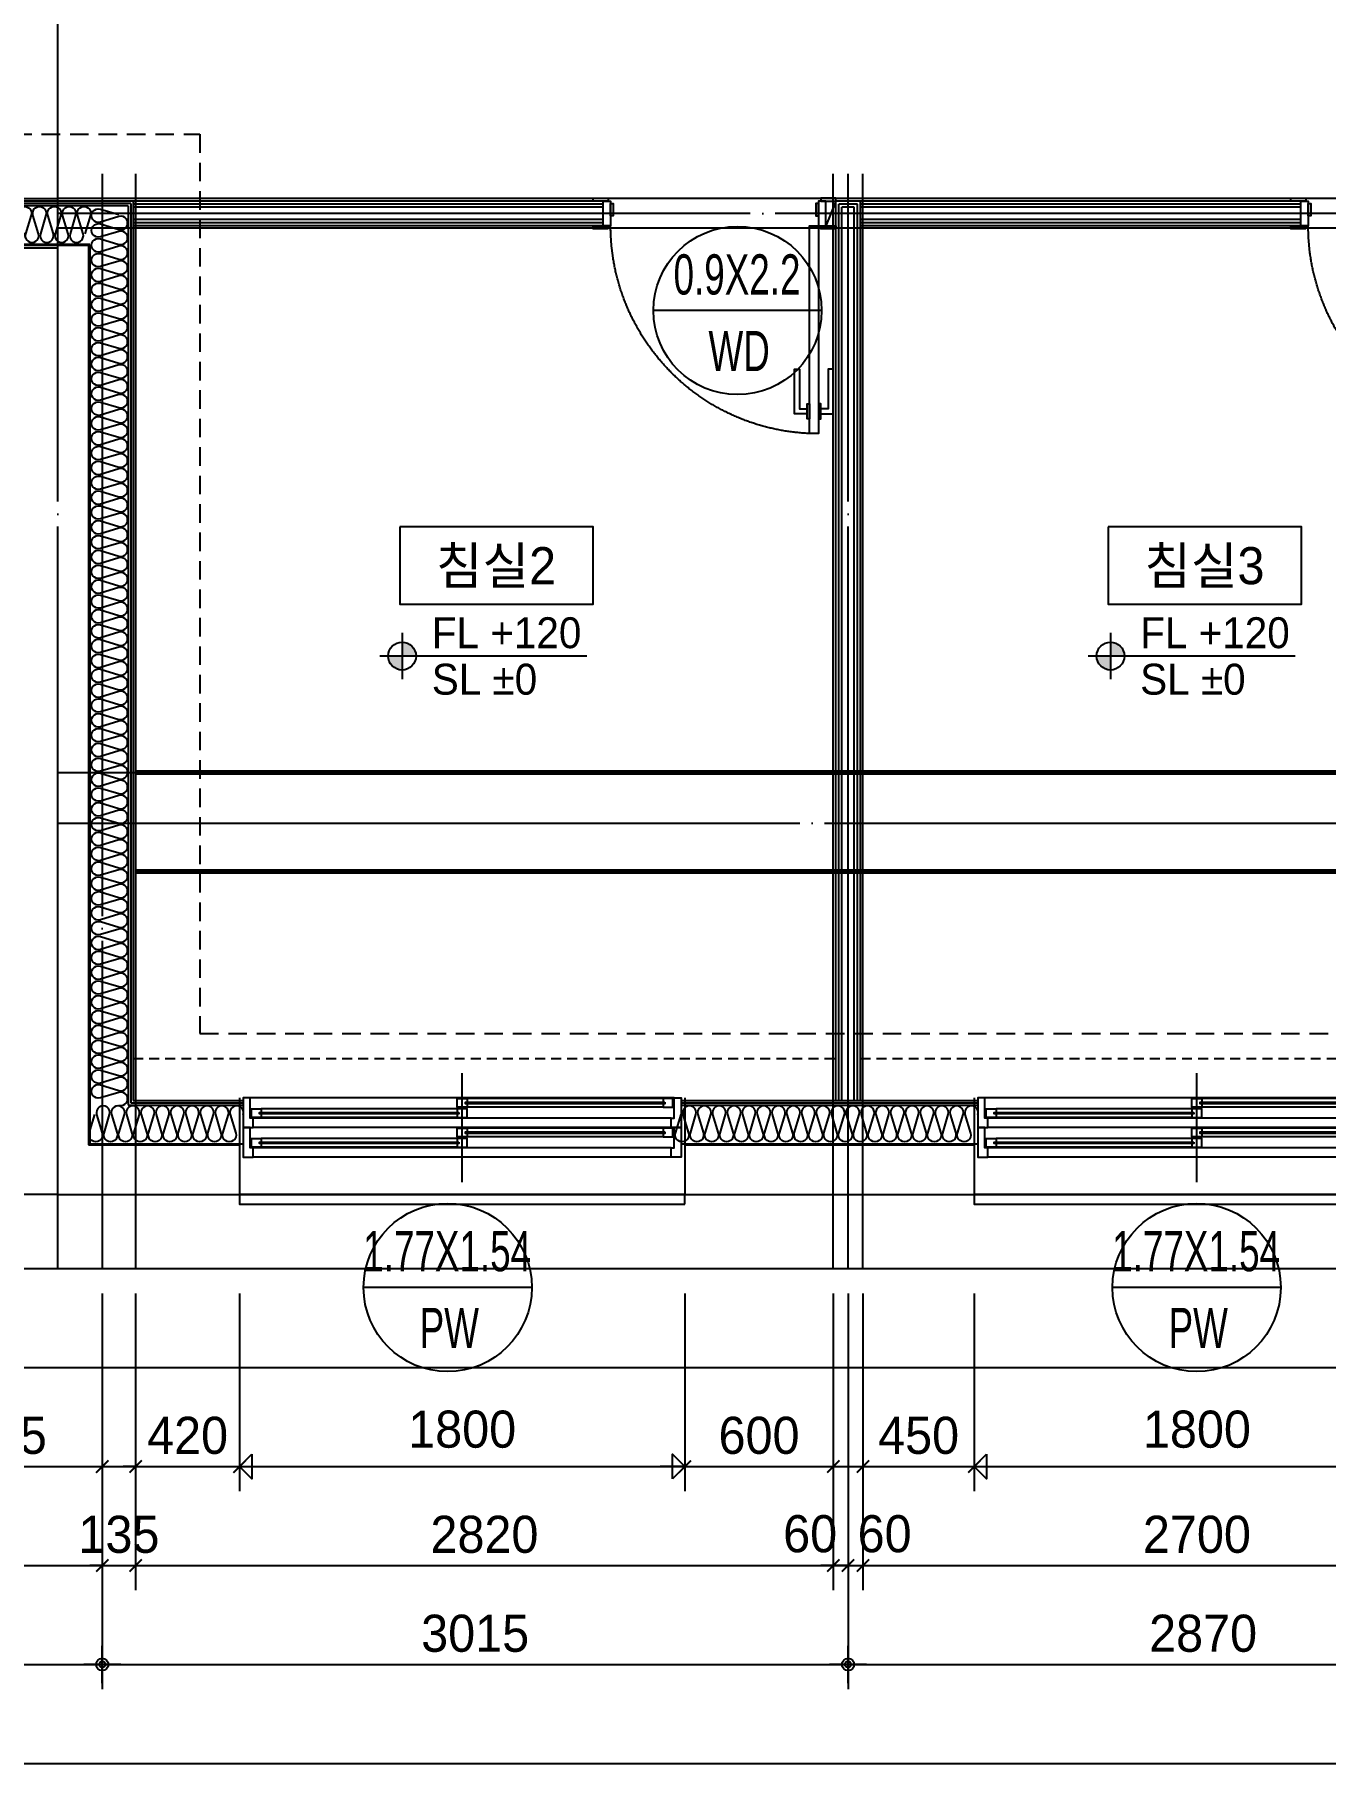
# Model space of a CAD drawing. Header units: millimetres. Extents: x -24416 to 92204, y -190080 to 23760.
# Drawn here: x 69372 to 74590, y -183258 to -176270 of the extents above; entities that cross this region are included whole.
import ezdxf
from ezdxf.enums import TextEntityAlignment as Align

# ---------------------------------------------------------------- set-up
doc = ezdxf.new("R2010")
doc.units = ezdxf.units.MM
doc.header["$LTSCALE"] = 50
for name, pattern in [('AUDIT_D_220706163347-0', [0]), ('CEN', [62, 60, -1, 0, -1]), ('H', [1.3, 0.8, -0.5]), ('HID', [2.3, 1.5, -0.8]), ('HIDDEN', [9.525, 6.35, -3.175]), ('평면도(기준)$0$CENTER2', [16.25, 15, -0.5, 0.25, -0.5])]:
    doc.linetypes.add(name, pattern=pattern)
doc.layers.get('defpoints').update_dxf_attribs({"color": 139})
for name, color, linetype in [('A-레벨', 7, 'AUDIT_D_220706163347-0'), ('A-창호부호', 4, 'Continuous'), ('AA-XXXX-DIMS', 7, 'Continuous'), ('ARDM', 7, 'Continuous'), ('CEN_CON', 1, 'CEN'), ('CEN_WALL', 12, 'CEN'), ('CONC', 2, 'Continuous'), ('dan1', 7, 'HID'), ('DIM', 7, 'AUDIT_D_220706163347-0'), ('ELE3_CON', 7, 'Continuous'), ('INS', 8, 'Continuous'), ('INSUL', 8, 'Continuous'), ('SINA-F-FRAME', 4, 'Continuous'), ('WAL_DRY', 7, 'Continuous'), ('WIN', 4, 'Continuous'), ('X - 단위세대$0$ETC', 6, 'Continuous'), ('실명', 3, 'AUDIT_D_220706163347-0'), ('실명박스', 7, 'AUDIT_D_220706163347-0'), ('커튼박스', 6, 'Continuous'), ('평면도(기준)$0$1.EC-F-DOOR', 4, 'Continuous'), ('평면도(기준)$0$1.EC-F-DOOR-F', 4, 'Continuous'), ('확장', 8, 'HIDDEN')]:
    doc.layers.add(name, color=color, linetype=linetype)
doc.layers.add('Defpoint', color=135, linetype='Continuous', plot=False)
doc.layers.add('MC', color=135, linetype='Continuous', plot=False)
doc.styles.add('HAUD01', font='Dotum.ttf')
doc.styles.add('맑은고딕', font='malgun.ttf', dxfattribs={"width": 0.9})
doc.dimstyles.new('DIM-50', dxfattribs={"dimscale": 50, "dimtxt": 3, "dimasz": 1, "dimexe": 2, "dimexo": 2, "dimgap": 1, "dimtad": 1, "dimdec": 0, "dimzin": 0, "dimdsep": 46, "dimtxsty": '맑은고딕', "dimblk1": 'DIMDOT', "dimblk2": 'DIMDOT', "dimsah": 1, "dimcen": 0.09, "dimdle": 2, "dimclrd": 7, "dimclre": 7, "dimclrt": 3, "dimadec": 0, "dimazin": 0, "dimtfac": 1, "dimtdec": 0, "dimtix": 1, "dimtmove": 2, "dimatfit": 3, "dimldrblk": 'DIMDOT', "dimfxl": 1, "dimtolj": 1, "dimtzin": 0, "dimarcsym": 0})
doc.dimstyles.new('MCDIM-50', dxfattribs={"dimscale": 50, "dimtxt": 3, "dimasz": 1, "dimexe": 2, "dimexo": 2, "dimgap": 1, "dimtad": 1, "dimdec": 0, "dimzin": 0, "dimdsep": 46, "dimtxsty": '맑은고딕', "dimblk1": 'ARCHTICK', "dimblk2": 'ARCHTICK', "dimsah": 1, "dimcen": 0.09, "dimdle": 2, "dimclrd": 7, "dimclre": 7, "dimclrt": 3, "dimadec": 0, "dimazin": 0, "dimtfac": 1, "dimtdec": 0, "dimtix": 1, "dimtmove": 2, "dimatfit": 3, "dimldrblk": 'ARCHTICK', "dimfxl": 1, "dimtolj": 1, "dimtzin": 0, "dimarcsym": 0})
doc.dimstyles.new('외부100-win', dxfattribs={"dimscale": 50, "dimtxt": 3, "dimasz": 1, "dimexe": 2, "dimexo": 2.5, "dimgap": 1.5, "dimtad": 1, "dimdec": 0, "dimzin": 0, "dimdsep": 46, "dimtxsty": '맑은고딕', "dimblk": 'DO2-2', "dimblk1": 'DO2-2', "dimblk2": 'DIMDOT', "dimcen": 0.09, "dimdle": 2, "dimclrd": 7, "dimclre": 7, "dimclrt": 3, "dimadec": 0, "dimazin": 0, "dimtfac": 1, "dimtdec": 0, "dimtix": 1, "dimtmove": 2, "dimatfit": 3, "dimldrblk": 'DO2-2', "dimfxl": 1, "dimtolj": 1, "dimtzin": 0, "dimarcsym": 0})

# ---------------------------------------------------------------- blocks, each defined once
blk = doc.blocks.new('WIN_이중창_1800')
at = {"layer": 'Defpoint'}
for p, q in [((-15, 240), (-15, 0)), ((1785, 240), (1785, 0))]:
    blk.add_line(p, q, dxfattribs=at)
at = {"layer": 'WIN'}
blk.add_line((885, -100), (885, 340), dxfattribs=at)
at = {"layer": 'WIN', "color": 8}
for p, q in [((1742, 240), (28, 240)), ((1697, 237), (905, 237)), ((1730, 158), (40, 158)), ((865, 196), (73, 196)), ((865, 161), (73, 161)), ((1697, 202), (905, 202)), ((1730, 120), (40, 120)), ((865, 76), (73, 76)), ((1697, 117), (905, 117)), ((1697, 82), (905, 82)), ((1730, 38), (40, 38)), ((1730, 0), (40, 0)), ((865, 41), (73, 41))]:
    blk.add_line(p, q, dxfattribs=at)
at = {"layer": 'WIN'}
for points in [[(40, 158), (28, 158), (28, 240), (0, 240), (0, 120), (40, 120), (40, 158)], [(905, 216.5), (905, 202), (865, 202), (865, 237), (905, 237), (905, 222.5)], [(1704, 222.5), (1704, 216.5), (898, 216.5), (898, 222.5), (1704, 222.5)], [(1697, 216.5), (1697, 202), (1737, 202), (1737, 237), (1697, 237), (1697, 222.5)], [(1730, 158), (1742, 158), (1742, 240), (1770, 240), (1770, 120), (1730, 120), (1730, 158)], [(73, 175.5), (73, 161), (33, 161), (33, 196), (73, 196), (73, 181.5)], [(872, 181.5), (872, 175.5), (66, 175.5), (66, 181.5), (872, 181.5)], [(865, 175.5), (865, 161), (905, 161), (905, 196), (865, 196), (865, 181.5)], [(40, 38), (28, 38), (28, 120), (0, 120), (0, 0), (40, 0), (40, 38)], [(73, 55.5), (73, 41), (33, 41), (33, 76), (73, 76), (73, 61.5)], [(905, 96.5), (905, 82), (865, 82), (865, 117), (905, 117), (905, 102.5)], [(865, 55.5), (865, 41), (905, 41), (905, 76), (865, 76), (865, 61.5)], [(1704, 102.5), (1704, 96.5), (898, 96.5), (898, 102.5), (1704, 102.5)], [(1697, 96.5), (1697, 82), (1737, 82), (1737, 117), (1697, 117), (1697, 102.5)], [(1730, 38), (1742, 38), (1742, 120), (1770, 120), (1770, 0), (1730, 0), (1730, 38)], [(872, 61.5), (872, 55.5), (66, 55.5), (66, 61.5), (872, 61.5)]]:
    blk.add_lwpolyline(points, dxfattribs=at)
blk = doc.blocks.new('insul1')
blk.add_lwpolyline([(0, 0.25, 1.344031), (0.35, 0.25), (0.2, 0.75, -1.344031), (0.55, 0.75), (0.4, 0.25)], format="xyb")
blk = doc.blocks.new('DongSinsul_1')
at = {"layer": 'INSUL'}
blk.add_lwpolyline([(0, 0.25, 1.34403), (0.35, 0.25), (0.2, 0.75, -1.34403), (0.55, 0.75), (0.4, 0.25)], format="xyb", dxfattribs=at)
blk = doc.blocks.new('A$C3C3C21E6')
at = {"layer": '평면도(기준)$0$1.EC-F-DOOR'}
blk.add_lwpolyline([(70, -210), (70, -1049.6), (106, -1049.6), (106, -210), (70, -210)], dxfattribs=at)
at = {"layer": '평면도(기준)$0$1.EC-F-DOOR', "color": 8}
for points in [[(60, -969.6), (10, -969.6), (10, -789.6), (30, -789.6), (30, -949.6), (60, -949.6)], [(116.1, -969.6), (166.1, -969.6), (166.1, -789.6), (146.1, -789.6), (146.1, -949.6), (116.1, -949.6)]]:
    blk.add_lwpolyline(points, dxfattribs=at)
for points in [[(70, -929.6), (70, -989.6), (60, -989.6), (60, -929.6)], [(106, -929.6), (106, -989.6), (116, -989.6), (116, -929.6)]]:
    blk.add_lwpolyline(points, close=True, dxfattribs=at)
at = {"layer": '평면도(기준)$0$1.EC-F-DOOR', "color": 1, "linetype": '평면도(기준)$0$CENTER2', "ltscale": 6}
blk.add_arc((69.4, -209.7), 840.6, 272.49818, 359.98243, dxfattribs=at)
at = {"layer": '평면도(기준)$0$1.EC-F-DOOR-F'}
for points in [[(60, -110), (40, -110), (0, -110), (0, -98), (60, -98)], [(40, -110), (70, -110), (70, -210), (40, -210)], [(70, -120), (80, -120), (80, -170), (70, -170)], [(910, -120), (900, -120), (900, -170), (910, -170)], [(940, -110), (910, -110), (910, -210), (940, -210)], [(920, -110), (940, -110), (980, -110), (980, -98), (920, -98)], [(0, -222), (60, -222), (60, -210), (0, -210)], [(920, -222), (980, -222), (980, -210), (920, -210)]]:
    blk.add_lwpolyline(points, close=True, dxfattribs=at)
blk = doc.blocks.new('U-131B(확장)', base_point=(284085.3, -109269.8))
at = {"layer": 'CEN_CON'}
for p, q in [((299020.3, -109569.8), (299020.3, -101894.8)), ((299020.3, -109569.8), (299020.3, -102394.8)), ((299200.3, -105144.8), (299200.3, -109569.8)), ((299020.3, -109269.8), (283785.3, -109269.8)), ((299020.3, -109269.8), (314220.3, -109269.8))]:
    blk.add_line(p, q, dxfattribs=at)
at = {"layer": 'CEN_WALL'}
for p, q in [((302215.3, -109569.8), (302215.3, -105144.8)), ((314220.3, -105304.8), (299020.3, -105304.8)), ((299020.3, -105444.8), (295665.3, -105444.8)), ((299020.3, -107769.8), (314220.3, -107769.8))]:
    blk.add_line(p, q, dxfattribs=at)
at = {"layer": 'CONC'}
for p, q in [((299145.3, -105434.8), (298425.3, -105434.8)), ((299145.3, -105434.8), (299145.3, -109069.8)), ((299145.3, -109069.8), (299755.3, -109069.8)), ((299755.3, -109069.8), (299755.3, -109269.8)), ((301555.3, -109069.8), (302725.3, -109069.8)), ((301555.3, -109069.8), (301555.3, -109269.8)), ((302725.3, -109069.8), (302725.3, -109269.8)), ((299020.3, -109269.8), (298895.3, -109269.8)), ((299020.3, -109269.8), (299755.3, -109269.8)), ((301555.3, -109269.8), (302725.3, -109269.8))]:
    blk.add_line(p, q, dxfattribs=at)
at = {"layer": 'dan1'}
blk.add_lwpolyline([(288335.3, -107129.8), (288645.3, -107129.8), (288645.3, -108619.8), (295505.3, -108619.8), (295505.3, -104984.8), (299595.3, -104984.8), (299595.3, -108619.8), (309255.3, -108619.8), (309255.3, -102059.8), (308635.3, -102059.8), (308635.3, -98719.8), (306145.3, -98719.8), (306145.3, -102694.8), (305835.3, -102694.8)], dxfattribs=at)
at = {"layer": 'ELE3_CON'}
for p, q in [((301555.3, -109269.8), (299755.3, -109269.8)), ((304525.3, -109269.8), (302725.3, -109269.8))]:
    blk.add_line(p, q, dxfattribs=at)
at = {"layer": 'INS'}
for p, q in [((299305.3, -105274.8), (298410.3, -105274.8)), ((299305.3, -105274.8), (299305.3, -108909.8)), ((299150.3, -105429.8), (298410.3, -105429.8)), ((299150.3, -105429.8), (299150.3, -109064.8)), ((299305.3, -108909.8), (299770.3, -108909.8)), ((301540.3, -108909.8), (302740.3, -108909.8)), ((299150.3, -109064.8), (299770.3, -109064.8)), ((301540.3, -109064.8), (302740.3, -109064.8))]:
    blk.add_line(p, q, dxfattribs=at)
at = {"layer": 'MC'}
for p, q in [((299335.3, -105144.8), (299335.3, -109569.8)), ((302155.3, -109569.8), (302155.3, -105144.8)), ((302275.3, -109569.8), (302275.3, -105144.8)), ((292745.3, -105244.8), (299020.3, -105244.8)), ((314220.3, -105244.8), (299020.3, -105244.8)), ((314220.3, -105364.8), (299020.3, -105364.8)), ((299020.3, -107564.8), (314220.3, -107564.8))]:
    blk.add_line(p, q, dxfattribs=at)
at = {"layer": 'SINA-F-FRAME'}
blk.add_line((302165.3, -105254.8), (302125.3, -105354.8), dxfattribs=at)
at = {"layer": 'WAL_DRY'}
for p, q in [((299325.3, -105254.8), (298410.3, -105254.8)), ((299315.3, -105264.8), (298410.3, -105264.8)), ((299315.3, -105264.8), (299315.3, -108899.8)), ((301225.3, -105254.8), (299325.3, -105254.8)), ((299325.3, -105254.8), (299325.3, -108889.8)), ((301225.3, -105267.3), (299325.3, -105267.3)), ((301225.3, -105279.8), (299325.3, -105279.8)), ((302165.3, -108889.8), (302165.3, -105254.8)), ((302265.3, -105254.8), (302165.3, -105254.8)), ((302265.3, -105254.8), (302165.3, -105254.8)), ((302177.8, -108889.8), (302177.8, -105267.3)), ((302252.8, -105267.3), (302177.8, -105267.3)), ((302252.8, -105267.3), (302177.8, -105267.3)), ((302190.3, -108889.8), (302190.3, -105279.8)), ((302240.3, -105279.8), (302190.3, -105279.8)), ((302240.3, -105279.8), (302190.3, -105279.8)), ((302240.3, -108889.8), (302240.3, -105279.8)), ((302252.8, -108889.8), (302252.8, -105267.3)), ((304045.3, -105254.8), (302265.3, -105254.8)), ((302265.3, -108889.8), (302265.3, -105254.8)), ((304045.3, -105267.3), (302265.3, -105267.3)), ((304045.3, -105279.8), (302265.3, -105279.8)), ((301225.3, -105329.8), (299325.3, -105329.8)), ((301225.3, -105342.3), (299325.3, -105342.3)), ((301225.3, -105354.8), (299325.3, -105354.8)), ((304045.3, -105329.8), (302265.3, -105329.8)), ((304045.3, -105342.3), (302265.3, -105342.3)), ((304045.3, -105354.8), (302265.3, -105354.8)), ((299315.3, -108899.8), (299770.3, -108899.8)), ((299325.3, -108889.8), (299770.3, -108889.8)), ((301540.3, -108889.8), (302740.3, -108889.8)), ((301540.3, -108899.8), (302740.3, -108899.8))]:
    blk.add_line(p, q, dxfattribs=at)
at = {"layer": 'X - 단위세대$0$ETC'}
for points in [[(301555.3, -109309.8), (301555.3, -109269.8), (299755.3, -109269.8), (299755.3, -109309.8), (301555.3, -109309.8)], [(304525.3, -109309.8), (304525.3, -109269.8), (302725.3, -109269.8), (302725.3, -109309.8), (304525.3, -109309.8)]]:
    blk.add_lwpolyline(points, dxfattribs=at)
at = {"layer": '커튼박스', "linetype": 'H'}
for p, q in [((299325.3, -108720.8), (302165.3, -108720.8)), ((302265.3, -108720.8), (304985.3, -108720.8))]:
    blk.add_line(p, q, dxfattribs=at)
at = {"layer": '확장', "ltscale": 0.5, "const_width": 20, "flags": 128}
for points in [[(309695.3, -98289.8), (309695.3, -100319.8), (308200.3, -100319.8), (308200.3, -107564.8), (299335.3, -107564.8)], [(309695.3, -100719.8), (308600.3, -100719.8), (308600.3, -107964.8), (299335.3, -107964.8)]]:
    blk.add_lwpolyline(points, dxfattribs=at)
at = {"layer": 'INS', "row_count": 1}
for p, xscale, yscale, zscale, rotation, column_count, row_spacing, column_spacing in [((299305.3, -108909.8), 150.0000000000001, 150.0000000000001, 150.0000000000001, 90, 60, -3.155443620884047e-30, 60.00000000000006), ((299770.3, -108909.8), 150, 150, 150, 180, 10, 0, 60), ((302740.3, -108909.8), 150, 150, 150, 180, 20, 0, 60)]:
    blk.add_blockref('insul1', p, dxfattribs=dict(at, xscale=xscale, yscale=yscale, zscale=zscale, rotation=rotation, column_count=column_count, row_spacing=row_spacing, column_spacing=column_spacing))
at = {"layer": 'INSUL', "xscale": 150, "yscale": 150, "zscale": 150, "row_count": 1, "column_count": 12, "row_spacing": 1, "column_spacing": 60}
blk.add_blockref('DongSinsul_1', (298410.3, -105424.8), dxfattribs=at)
at = {"layer": 'SINA-F-FRAME', "xscale": -1}
for p in [(302165.3, -105144.8), (304985.3, -105144.8)]:
    blk.add_blockref('A$C3C3C21E6', p, dxfattribs=at)
at = {"layer": 'WIN'}
for p in [(299770.3, -109119.8), (302740.3, -109119.8)]:
    blk.add_blockref('WIN_이중창_1800', p, dxfattribs=at)
blk = doc.blocks.new('A$C4D377245')
at = {"layer": 'A-창호부호'}
blk.add_line((675.4, 345), (14.6, 345), dxfattribs=at)
blk.add_circle((345, 345), 330.4, dxfattribs=at)
blk = doc.blocks.new('A$Cb33ca4a3')
at = {"layer": 'A-레벨'}
h = blk.add_hatch(color=256, dxfattribs=at)
h.paths.add_polyline_path([(70858, -202598.5), (70858, -202542.3), (70801.7, -202542.3, 0.414214)])
h.paths.add_polyline_path([(70858, -202486), (70858, -202542.3), (70914.2, -202542.3, 0.414214)])
h = blk.add_hatch(color=256, dxfattribs=at)
h.paths.add_polyline_path([(73721.5, -202598.5), (73721.5, -202542.3), (73665.3, -202542.3, 0.414214)])
h.paths.add_polyline_path([(73721.5, -202486), (73721.5, -202542.3), (73777.8, -202542.3, 0.414214)])
for p, q in [((70858, -202448.5), (70858, -202636)), ((73721.5, -202448.5), (73721.5, -202636)), ((71605.1, -202542.3), (70768, -202542.3)), ((74468.6, -202542.3), (73631.5, -202542.3))]:
    blk.add_line(p, q, dxfattribs=at)
for centre in [(70858, -202542.3), (73721.5, -202542.3)]:
    blk.add_circle(centre, 56.2, dxfattribs=at)
at = {"layer": 'A-레벨', "color": 4, "style": 'HAUD01'}
for s, p in [('FL +120', (70978, -202510.3)), ('FL +120', (73841.5, -202510.3)), ('SL %%P0', (70978, -202698.1)), ('SL %%P0', (73841.5, -202698.1))]:
    blk.add_text(s, height=125, dxfattribs=at).set_placement(p)
blk = doc.blocks.new('DIMDOT')
at = {"layer": 'AA-XXXX-DIMS'}
for p, q in [((0, -1.5), (0, 1.5)), ((-1.5, 0), (1.5, 0))]:
    blk.add_line(p, q, dxfattribs=at)
for radius in [0.5, 0.25]:
    blk.add_circle((0, 0), radius, dxfattribs=at)
blk = doc.blocks.new('*D203')
at = {"layer": 'defpoints', "color": 0, "transparency": 16777216}
for p in [(16191.9, -205018), (19491.9, -205018), (19491.9, -206618)]:
    blk.add_point(p, dxfattribs=at)
at = {"layer": 'DIM', "color": 7, "lineweight": -2, "transparency": 16777216}
for p, q in [((16191.9, -205118), (16191.9, -206718)), ((19491.9, -205118), (19491.9, -206718)), ((16241.9, -206618), (19441.9, -206618))]:
    blk.add_line(p, q, dxfattribs=at)
at = {"layer": 'DIM', "color": 7, "lineweight": -2, "transparency": 16777216, "xscale": 50, "yscale": 50, "zscale": 50, "rotation": 180}
blk.add_blockref('DIMDOT', (16191.9, -206618), dxfattribs=at)
at = {"layer": 'DIM', "color": 7, "lineweight": -2, "transparency": 16777216, "xscale": 50, "yscale": 50, "zscale": 50}
blk.add_blockref('DIMDOT', (19491.9, -206618), dxfattribs=at)
at = {"layer": 'DIM', "color": 3, "transparency": 16777216, "insert": (17841.9, -206492.9), "char_height": 150, "attachment_point": 5, "style": 'HAUD01'}
blk.add_mtext('\\A1;3300', dxfattribs=at)
blk = doc.blocks.new('*D204')
at = {"layer": 'defpoints', "color": 0, "transparency": 16777216}
for p in [(19491.9, -205018), (22506.9, -205018), (22506.9, -206618)]:
    blk.add_point(p, dxfattribs=at)
at = {"layer": 'DIM', "color": 7, "lineweight": -2, "transparency": 16777216}
for p, q in [((19491.9, -205118), (19491.9, -206718)), ((22506.9, -205118), (22506.9, -206718)), ((19541.9, -206618), (22456.9, -206618))]:
    blk.add_line(p, q, dxfattribs=at)
at = {"layer": 'DIM', "color": 7, "lineweight": -2, "transparency": 16777216, "xscale": 50, "yscale": 50, "zscale": 50, "rotation": 180}
blk.add_blockref('DIMDOT', (19491.9, -206618), dxfattribs=at)
at = {"layer": 'DIM', "color": 7, "lineweight": -2, "transparency": 16777216, "xscale": 50, "yscale": 50, "zscale": 50}
blk.add_blockref('DIMDOT', (22506.9, -206618), dxfattribs=at)
at = {"layer": 'DIM', "color": 3, "transparency": 16777216, "insert": (20999.4, -206492.9), "char_height": 150, "attachment_point": 5, "style": 'HAUD01'}
blk.add_mtext('\\A1;3015', dxfattribs=at)
blk = doc.blocks.new('*D205')
at = {"layer": 'defpoints', "color": 0, "transparency": 16777216}
for p in [(22506.9, -205018), (25376.9, -205018), (25376.9, -206618)]:
    blk.add_point(p, dxfattribs=at)
at = {"layer": 'DIM', "color": 7, "lineweight": -2, "transparency": 16777216}
for p, q in [((22506.9, -205118), (22506.9, -206718)), ((25376.9, -205118), (25376.9, -206718)), ((22556.9, -206618), (25326.9, -206618))]:
    blk.add_line(p, q, dxfattribs=at)
at = {"layer": 'DIM', "color": 7, "lineweight": -2, "transparency": 16777216, "xscale": 50, "yscale": 50, "zscale": 50, "rotation": 180}
blk.add_blockref('DIMDOT', (22506.9, -206618), dxfattribs=at)
at = {"layer": 'DIM', "color": 7, "lineweight": -2, "transparency": 16777216, "xscale": 50, "yscale": 50, "zscale": 50}
blk.add_blockref('DIMDOT', (25376.9, -206618), dxfattribs=at)
at = {"layer": 'DIM', "color": 3, "transparency": 16777216, "insert": (23941.9, -206492.9), "char_height": 150, "attachment_point": 5, "style": 'HAUD01'}
blk.add_mtext('\\A1;2870', dxfattribs=at)
blk = doc.blocks.new('*D208')
at = {"layer": 'defpoints', "color": 0, "transparency": 16777216}
for p in [(4681.9, -205018), (30196.9, -205018), (30196.9, -207018)]:
    blk.add_point(p, dxfattribs=at)
at = {"layer": 'DIM', "color": 7, "lineweight": -2, "transparency": 16777216}
for p, q in [((4681.9, -205118), (4681.9, -207118)), ((30196.9, -205118), (30196.9, -207118)), ((4731.9, -207018), (30146.9, -207018))]:
    blk.add_line(p, q, dxfattribs=at)
at = {"layer": 'DIM', "color": 7, "lineweight": -2, "transparency": 16777216, "xscale": 50, "yscale": 50, "zscale": 50, "rotation": 180}
blk.add_blockref('DIMDOT', (4681.9, -207018), dxfattribs=at)
at = {"layer": 'DIM', "color": 7, "lineweight": -2, "transparency": 16777216, "xscale": 50, "yscale": 50, "zscale": 50}
blk.add_blockref('DIMDOT', (30196.9, -207018), dxfattribs=at)
at = {"layer": 'DIM', "color": 3, "transparency": 16777216, "insert": (17439.4, -206892.9), "char_height": 150, "attachment_point": 5, "style": 'HAUD01'}
blk.add_mtext('\\A1;25515', dxfattribs=at)
blk = doc.blocks.new('_ArchTick')
at = {"color": 0, "linetype": 'ByBlock', "const_width": 0.15}
blk.add_lwpolyline([(-0.5, -0.5), (0.5, 0.5)], dxfattribs=at)
blk = doc.blocks.new('*D218')
at = {"layer": 'defpoints', "color": 0, "linetype": 'ByBlock', "transparency": 16777216}
for p in [(19491.9, -205018), (19626.9, -205018), (19626.9, -206218)]:
    blk.add_point(p, dxfattribs=at)
at = {"layer": 'DIM', "color": 7, "linetype": 'ByBlock', "lineweight": -2, "transparency": 16777216}
for p, q in [((19491.9, -205118), (19491.9, -206318)), ((19626.9, -205118), (19626.9, -206318)), ((19491.9, -206218), (19441.9, -206218)), ((19491.9, -206218), (19626.9, -206218)), ((19626.9, -206218), (19676.9, -206218))]:
    blk.add_line(p, q, dxfattribs=at)
at = {"layer": 'DIM', "color": 7, "linetype": 'ByBlock', "lineweight": -2, "transparency": 16777216, "xscale": 50, "yscale": 50, "zscale": 50}
blk.add_blockref('_ArchTick', (19491.9, -206218), dxfattribs=at)
at = {"layer": 'DIM', "color": 7, "linetype": 'ByBlock', "lineweight": -2, "transparency": 16777216, "xscale": 50, "yscale": 50, "zscale": 50, "rotation": 180}
blk.add_blockref('_ArchTick', (19626.9, -206218), dxfattribs=at)
at = {"layer": 'DIM', "color": 3, "linetype": 'ByBlock', "transparency": 16777216, "insert": (19559.4, -206092.9), "char_height": 150, "attachment_point": 5, "style": 'HAUD01'}
blk.add_mtext('\\A1;135', dxfattribs=at)
blk = doc.blocks.new('*D219')
at = {"layer": 'defpoints', "color": 0, "linetype": 'ByBlock', "transparency": 16777216}
for p in [(19626.9, -205018), (22446.9, -205018), (22446.9, -206218)]:
    blk.add_point(p, dxfattribs=at)
at = {"layer": 'DIM', "color": 7, "linetype": 'ByBlock', "lineweight": -2, "transparency": 16777216}
for p, q in [((19626.9, -205118), (19626.9, -206318)), ((22446.9, -205118), (22446.9, -206318)), ((19526.9, -206218), (22546.9, -206218))]:
    blk.add_line(p, q, dxfattribs=at)
at = {"layer": 'DIM', "color": 7, "linetype": 'ByBlock', "lineweight": -2, "transparency": 16777216, "xscale": 50, "yscale": 50, "zscale": 50, "rotation": 180}
blk.add_blockref('_ArchTick', (19626.9, -206218), dxfattribs=at)
at = {"layer": 'DIM', "color": 7, "linetype": 'ByBlock', "lineweight": -2, "transparency": 16777216, "xscale": 50, "yscale": 50, "zscale": 50}
blk.add_blockref('_ArchTick', (22446.9, -206218), dxfattribs=at)
at = {"layer": 'DIM', "color": 3, "linetype": 'ByBlock', "transparency": 16777216, "insert": (21036.9, -206092.9), "char_height": 150, "attachment_point": 5, "style": 'HAUD01'}
blk.add_mtext('\\A1;2820', dxfattribs=at)
blk = doc.blocks.new('*D220')
at = {"layer": 'defpoints', "color": 0, "linetype": 'ByBlock', "transparency": 16777216}
for p in [(22446.9, -205018), (22506.9, -205018), (22506.9, -206218)]:
    blk.add_point(p, dxfattribs=at)
at = {"layer": 'DIM', "color": 7, "linetype": 'ByBlock', "lineweight": -2, "transparency": 16777216}
for p, q in [((22446.9, -205118), (22446.9, -206318)), ((22506.9, -205118), (22506.9, -206318)), ((22446.9, -206218), (22396.9, -206218)), ((22446.9, -206218), (22506.9, -206218)), ((22506.9, -206218), (22556.9, -206218))]:
    blk.add_line(p, q, dxfattribs=at)
at = {"layer": 'DIM', "color": 7, "linetype": 'ByBlock', "lineweight": -2, "transparency": 16777216, "xscale": 50, "yscale": 50, "zscale": 50}
blk.add_blockref('_ArchTick', (22446.9, -206218), dxfattribs=at)
at = {"layer": 'DIM', "color": 7, "linetype": 'ByBlock', "lineweight": -2, "transparency": 16777216, "xscale": 50, "yscale": 50, "zscale": 50, "rotation": 180}
blk.add_blockref('_ArchTick', (22506.9, -206218), dxfattribs=at)
at = {"layer": 'DIM', "color": 3, "linetype": 'ByBlock', "transparency": 16777216, "insert": (22353.5, -206090.5), "char_height": 150, "attachment_point": 5, "style": 'HAUD01'}
blk.add_mtext('\\A1;60', dxfattribs=at)
blk = doc.blocks.new('*D221')
at = {"layer": 'defpoints', "color": 0, "linetype": 'ByBlock', "transparency": 16777216}
for p in [(22506.9, -205018), (22566.9, -205018), (22566.9, -206218)]:
    blk.add_point(p, dxfattribs=at)
at = {"layer": 'DIM', "color": 7, "linetype": 'ByBlock', "lineweight": -2, "transparency": 16777216}
for p, q in [((22506.9, -205118), (22506.9, -206318)), ((22566.9, -205118), (22566.9, -206318)), ((22506.9, -206218), (22456.9, -206218)), ((22506.9, -206218), (22566.9, -206218)), ((22566.9, -206218), (22616.9, -206218))]:
    blk.add_line(p, q, dxfattribs=at)
at = {"layer": 'DIM', "color": 7, "linetype": 'ByBlock', "lineweight": -2, "transparency": 16777216, "xscale": 50, "yscale": 50, "zscale": 50}
blk.add_blockref('_ArchTick', (22506.9, -206218), dxfattribs=at)
at = {"layer": 'DIM', "color": 7, "linetype": 'ByBlock', "lineweight": -2, "transparency": 16777216, "xscale": 50, "yscale": 50, "zscale": 50, "rotation": 180}
blk.add_blockref('_ArchTick', (22566.9, -206218), dxfattribs=at)
at = {"layer": 'DIM', "color": 3, "linetype": 'ByBlock', "transparency": 16777216, "insert": (22654.5, -206090.5), "char_height": 150, "attachment_point": 5, "style": 'HAUD01'}
blk.add_mtext('\\A1;60', dxfattribs=at)
blk = doc.blocks.new('*D222')
at = {"layer": 'defpoints', "color": 0, "linetype": 'ByBlock', "transparency": 16777216}
for p in [(22566.9, -205018), (25266.9, -205018), (25266.9, -206218)]:
    blk.add_point(p, dxfattribs=at)
at = {"layer": 'DIM', "color": 7, "linetype": 'ByBlock', "lineweight": -2, "transparency": 16777216}
for p, q in [((22566.9, -205118), (22566.9, -206318)), ((25266.9, -205118), (25266.9, -206318)), ((22466.9, -206218), (25366.9, -206218))]:
    blk.add_line(p, q, dxfattribs=at)
at = {"layer": 'DIM', "color": 7, "linetype": 'ByBlock', "lineweight": -2, "transparency": 16777216, "xscale": 50, "yscale": 50, "zscale": 50, "rotation": 180}
blk.add_blockref('_ArchTick', (22566.9, -206218), dxfattribs=at)
at = {"layer": 'DIM', "color": 7, "linetype": 'ByBlock', "lineweight": -2, "transparency": 16777216, "xscale": 50, "yscale": 50, "zscale": 50}
blk.add_blockref('_ArchTick', (25266.9, -206218), dxfattribs=at)
at = {"layer": 'DIM', "color": 3, "linetype": 'ByBlock', "transparency": 16777216, "insert": (23916.9, -206092.9), "char_height": 150, "attachment_point": 5, "style": 'HAUD01'}
blk.add_mtext('\\A1;2700', dxfattribs=at)
blk = doc.blocks.new('*D260')
at = {"layer": 'defpoints', "color": 0, "linetype": 'ByBlock', "transparency": 16777216}
for p in [(18716.9, -205018), (19491.9, -205018), (19491.9, -205818)]:
    blk.add_point(p, dxfattribs=at)
at = {"layer": 'DIM', "color": 7, "linetype": 'ByBlock', "lineweight": -2, "transparency": 16777216}
for p, q in [((18716.9, -205118), (18716.9, -205918)), ((19491.9, -205118), (19491.9, -205918)), ((18616.9, -205818), (19591.9, -205818))]:
    blk.add_line(p, q, dxfattribs=at)
at = {"layer": 'DIM', "color": 7, "linetype": 'ByBlock', "lineweight": -2, "transparency": 16777216, "xscale": 50, "yscale": 50, "zscale": 50, "rotation": 180}
blk.add_blockref('_ArchTick', (18716.9, -205818), dxfattribs=at)
at = {"layer": 'DIM', "color": 7, "linetype": 'ByBlock', "lineweight": -2, "transparency": 16777216, "xscale": 50, "yscale": 50, "zscale": 50}
blk.add_blockref('_ArchTick', (19491.9, -205818), dxfattribs=at)
at = {"layer": 'DIM', "color": 3, "linetype": 'ByBlock', "transparency": 16777216, "insert": (19104.4, -205692.9), "char_height": 150, "attachment_point": 5, "style": 'HAUD01'}
blk.add_mtext('\\A1;775', dxfattribs=at)
blk = doc.blocks.new('*D261')
at = {"layer": 'defpoints', "color": 0, "linetype": 'ByBlock', "transparency": 16777216}
for p in [(19626.9, -205018), (20046.9, -205018), (20046.9, -205818)]:
    blk.add_point(p, dxfattribs=at)
at = {"layer": 'DIM', "color": 7, "linetype": 'ByBlock', "lineweight": -2, "transparency": 16777216}
for p, q in [((19626.9, -205118), (19626.9, -205918)), ((20046.9, -205118), (20046.9, -205918)), ((19626.9, -205818), (19576.9, -205818)), ((19626.9, -205818), (20046.9, -205818)), ((20046.9, -205818), (20096.9, -205818))]:
    blk.add_line(p, q, dxfattribs=at)
at = {"layer": 'DIM', "color": 7, "linetype": 'ByBlock', "lineweight": -2, "transparency": 16777216, "xscale": 50, "yscale": 50, "zscale": 50}
blk.add_blockref('_ArchTick', (19626.9, -205818), dxfattribs=at)
at = {"layer": 'DIM', "color": 7, "linetype": 'ByBlock', "lineweight": -2, "transparency": 16777216, "xscale": 50, "yscale": 50, "zscale": 50, "rotation": 180}
blk.add_blockref('_ArchTick', (20046.9, -205818), dxfattribs=at)
at = {"layer": 'DIM', "color": 3, "linetype": 'ByBlock', "transparency": 16777216, "insert": (19836.9, -205692.9), "char_height": 150, "attachment_point": 5, "style": 'HAUD01'}
blk.add_mtext('\\A1;420', dxfattribs=at)
blk = doc.blocks.new('DO2-2')
at = {"layer": 'ARDM'}
blk.add_line((0, 0), (-2, 0), dxfattribs=at)
blk.add_lwpolyline([(-1, -1), (-1, 1), (0, 0)], close=True, dxfattribs=at)
blk = doc.blocks.new('*D262')
at = {"layer": 'defpoints', "color": 0, "linetype": 'ByBlock', "transparency": 16777216}
for p in [(20046.9, -205018), (21846.9, -205018), (21846.9, -205818)]:
    blk.add_point(p, dxfattribs=at)
at = {"layer": 'DIM', "color": 7, "linetype": 'ByBlock', "lineweight": -2, "transparency": 16777216}
for p, q in [((20046.9, -205143), (20046.9, -205918)), ((21846.9, -205143), (21846.9, -205918)), ((20096.9, -205818), (21796.9, -205818))]:
    blk.add_line(p, q, dxfattribs=at)
at = {"layer": 'DIM', "color": 7, "linetype": 'ByBlock', "lineweight": -2, "transparency": 16777216, "xscale": 50, "yscale": 50, "zscale": 50, "rotation": 180}
blk.add_blockref('DO2-2', (20046.9, -205818), dxfattribs=at)
at = {"layer": 'DIM', "color": 7, "linetype": 'ByBlock', "lineweight": -2, "transparency": 16777216, "xscale": 50, "yscale": 50, "zscale": 50}
blk.add_blockref('DO2-2', (21846.9, -205818), dxfattribs=at)
at = {"layer": 'DIM', "color": 3, "linetype": 'ByBlock', "transparency": 16777216, "insert": (20946.9, -205667.9), "char_height": 150, "attachment_point": 5, "style": 'HAUD01'}
blk.add_mtext('\\A1;1800', dxfattribs=at)
blk = doc.blocks.new('*D263')
at = {"layer": 'defpoints', "color": 0, "linetype": 'ByBlock', "transparency": 16777216}
for p in [(21846.9, -205018), (22446.9, -205018), (22446.9, -205818)]:
    blk.add_point(p, dxfattribs=at)
at = {"layer": 'DIM', "color": 7, "linetype": 'ByBlock', "lineweight": -2, "transparency": 16777216}
for p, q in [((21846.9, -205118), (21846.9, -205918)), ((22446.9, -205118), (22446.9, -205918)), ((21746.9, -205818), (22546.9, -205818))]:
    blk.add_line(p, q, dxfattribs=at)
at = {"layer": 'DIM', "color": 7, "linetype": 'ByBlock', "lineweight": -2, "transparency": 16777216, "xscale": 50, "yscale": 50, "zscale": 50, "rotation": 180}
blk.add_blockref('_ArchTick', (21846.9, -205818), dxfattribs=at)
at = {"layer": 'DIM', "color": 7, "linetype": 'ByBlock', "lineweight": -2, "transparency": 16777216, "xscale": 50, "yscale": 50, "zscale": 50}
blk.add_blockref('_ArchTick', (22446.9, -205818), dxfattribs=at)
at = {"layer": 'DIM', "color": 3, "linetype": 'ByBlock', "transparency": 16777216, "insert": (22146.9, -205692.9), "char_height": 150, "attachment_point": 5, "style": 'HAUD01'}
blk.add_mtext('\\A1;600', dxfattribs=at)
blk = doc.blocks.new('*D264')
at = {"layer": 'defpoints', "color": 0, "linetype": 'ByBlock', "transparency": 16777216}
for p in [(22566.9, -205018), (23016.9, -205018), (23016.9, -205818)]:
    blk.add_point(p, dxfattribs=at)
at = {"layer": 'DIM', "color": 7, "linetype": 'ByBlock', "lineweight": -2, "transparency": 16777216}
for p, q in [((22566.9, -205118), (22566.9, -205918)), ((23016.9, -205118), (23016.9, -205918)), ((22466.9, -205818), (23116.9, -205818))]:
    blk.add_line(p, q, dxfattribs=at)
at = {"layer": 'DIM', "color": 7, "linetype": 'ByBlock', "lineweight": -2, "transparency": 16777216, "xscale": 50, "yscale": 50, "zscale": 50, "rotation": 180}
blk.add_blockref('_ArchTick', (22566.9, -205818), dxfattribs=at)
at = {"layer": 'DIM', "color": 7, "linetype": 'ByBlock', "lineweight": -2, "transparency": 16777216, "xscale": 50, "yscale": 50, "zscale": 50}
blk.add_blockref('_ArchTick', (23016.9, -205818), dxfattribs=at)
at = {"layer": 'DIM', "color": 3, "linetype": 'ByBlock', "transparency": 16777216, "insert": (22791.9, -205692.9), "char_height": 150, "attachment_point": 5, "style": 'HAUD01'}
blk.add_mtext('\\A1;450', dxfattribs=at)
blk = doc.blocks.new('*D265')
at = {"layer": 'defpoints', "color": 0, "linetype": 'ByBlock', "transparency": 16777216}
for p in [(23016.9, -205018), (24816.9, -205018), (24816.9, -205818)]:
    blk.add_point(p, dxfattribs=at)
at = {"layer": 'DIM', "color": 7, "linetype": 'ByBlock', "lineweight": -2, "transparency": 16777216}
for p, q in [((23016.9, -205143), (23016.9, -205918)), ((24816.9, -205143), (24816.9, -205918)), ((23066.9, -205818), (24766.9, -205818))]:
    blk.add_line(p, q, dxfattribs=at)
at = {"layer": 'DIM', "color": 7, "linetype": 'ByBlock', "lineweight": -2, "transparency": 16777216, "xscale": 50, "yscale": 50, "zscale": 50, "rotation": 180}
blk.add_blockref('DO2-2', (23016.9, -205818), dxfattribs=at)
at = {"layer": 'DIM', "color": 7, "linetype": 'ByBlock', "lineweight": -2, "transparency": 16777216, "xscale": 50, "yscale": 50, "zscale": 50}
blk.add_blockref('DO2-2', (24816.9, -205818), dxfattribs=at)
at = {"layer": 'DIM', "color": 3, "linetype": 'ByBlock', "transparency": 16777216, "insert": (23916.9, -205667.9), "char_height": 150, "attachment_point": 5, "style": 'HAUD01'}
blk.add_mtext('\\A1;1800', dxfattribs=at)
blk = doc.blocks.new('DIM-1108')
at = {"layer": 'DIM'}
for base, p1, p2, picture, middle in [((30196.9, -207018), (4681.9, -205018), (30196.9, -205018), '*D208', (17439.4, -206892.9)), ((19491.9, -206618), (16191.9, -205018), (19491.9, -205018), '*D203', (17841.9, -206492.9)), ((22506.9, -206618), (19491.9, -205018), (22506.9, -205018), '*D204', (20999.4, -206492.9)), ((25376.9, -206618), (22506.9, -205018), (25376.9, -205018), '*D205', (23941.9, -206492.9))]:
    dim = blk.add_linear_dim(base=base, p1=p1, p2=p2, angle=180, dimstyle='DIM-50', override={"dimscale": 50, "dimtxsty": 'HAUD01'}, dxfattribs=at)
    dim.commit()
    dim.dimension.update_dxf_attribs({"geometry": picture, "text_midpoint": middle})
at = {"layer": 'DIM', "linetype": 'ByBlock'}
for base, p1, p2, dimstyle, picture, middle in [((19491.9, -205818), (18716.9, -205018), (19491.9, -205018), 'MCDIM-50', '*D260', (19104.4, -205692.9)), ((19626.9, -206218), (19491.9, -205018), (19626.9, -205018), 'MCDIM-50', '*D218', (19559.4, -206092.9)), ((22446.9, -206218), (19626.9, -205018), (22446.9, -205018), 'MCDIM-50', '*D219', (21036.9, -206092.9)), ((20046.9, -205818), (19626.9, -205018), (20046.9, -205018), 'MCDIM-50', '*D261', (19836.9, -205692.9)), ((21846.9, -205818), (20046.9, -205018), (21846.9, -205018), '외부100-win', '*D262', (20946.9, -205667.9)), ((22446.9, -205818), (21846.9, -205018), (22446.9, -205018), 'MCDIM-50', '*D263', (22146.9, -205692.9)), ((25266.9, -206218), (22566.9, -205018), (25266.9, -205018), 'MCDIM-50', '*D222', (23916.9, -206092.9)), ((23016.9, -205818), (22566.9, -205018), (23016.9, -205018), 'MCDIM-50', '*D264', (22791.9, -205692.9)), ((24816.9, -205818), (23016.9, -205018), (24816.9, -205018), '외부100-win', '*D265', (23916.9, -205667.9))]:
    dim = blk.add_linear_dim(base=base, p1=p1, p2=p2, angle=180, dimstyle=dimstyle, override={"dimtxsty": 'HAUD01'}, dxfattribs=at)
    dim.commit()
    dim.dimension.update_dxf_attribs({"geometry": picture, "text_midpoint": middle})
for base, p1, p2, picture, middle in [((22506.9, -206218), (22446.9, -205018), (22506.9, -205018), '*D220', (22353.5, -206090.5)), ((22566.9, -206218), (22506.9, -205018), (22566.9, -205018), '*D221', (22654.5, -206090.5))]:
    dim = blk.add_linear_dim(base=base, p1=p1, p2=p2, angle=180, dimstyle='MCDIM-50', override={"dimtxsty": 'HAUD01'}, dxfattribs=at)
    dim.commit()
    dim.dimension.update_dxf_attribs({"geometry": picture, "text_midpoint": middle, "dimtype": 128})

msp = doc.modelspace()

# ---------------------------------------------------------------- linework, layer by layer
at = {"layer": 'defpoints'}
for points in [[(86965.8, -166533), (52230.8, -166533), (52230.8, -183258), (86965.8, -183258)], [(86565.8, -166933), (52630.8, -166933), (52630.8, -182858), (86565.8, -182858)], [(86165.8, -167333), (53030.8, -167333), (53030.8, -182458), (86165.8, -182458)], [(85765.8, -167733), (53430.8, -167733), (53430.8, -182058), (85765.8, -182058)], [(85365.8, -168133), (53830.8, -168133), (53830.8, -181658), (85365.8, -181658)], [(84965.8, -168533), (54230.8, -168533), (54230.8, -181258), (84965.8, -181258)]]:
    msp.add_lwpolyline(points, close=True, dxfattribs=at)
at = {"layer": '실명박스'}
for points in [[(70848.2, -178259.7), (70848.2, -178572.2), (71629.8, -178572.2), (71629.8, -178259.7)], [(73711.7, -178259.7), (73711.7, -178572.2), (74493.3, -178572.2), (74493.3, -178259.7)]]:
    msp.add_lwpolyline(points, close=True, dxfattribs=at)

# ---------------------------------------------------------------- block references
for name, p in [('DIM-1108', (50153.9, 23760)), ('U-131B(확장)', (54530.8, -180958))]:
    msp.add_blockref(name, p)
at = {"layer": 'A-창호부호'}
msp.add_blockref('A$Cb33ca4a3', (0, 23760), dxfattribs=at)
at = {"layer": 'A-창호부호', "xscale": 1.028985507291509, "yscale": 1.028985507291509, "zscale": 1.028985507291509}
for p in [(71858.9, -177740.5), (70687.3, -181689.4), (73714.7, -181689.4)]:
    msp.add_blockref('A$C4D377245', p, dxfattribs=at)

# ---------------------------------------------------------------- texts
at = {"layer": 'A-창호부호', "color": 6, "style": 'HAUD01', "width": 0.7}
for s, p in [('0.9X2.2', (72211.8, -177239.5)), ('WD', (72220.4, -177549.1)), ('1.77X1.54', (71040.2, -181188.4)), ('1.77X1.54', (74067.6, -181188.4)), ('PW', (71048.8, -181498)), ('PW', (74076.2, -181498))]:
    msp.add_text(s, height=162.5, dxfattribs=at).set_placement(p, align=Align.MIDDLE)
at = {"layer": '실명', "style": 'HAUD01'}
for s, p in [('침실2', (71237.6, -178413.7)), ('침실3', (74101.1, -178413.7))]:
    msp.add_text(s, height=150, dxfattribs=at).set_placement(p, align=Align.MIDDLE)

doc.saveas('drawing.dxf')
